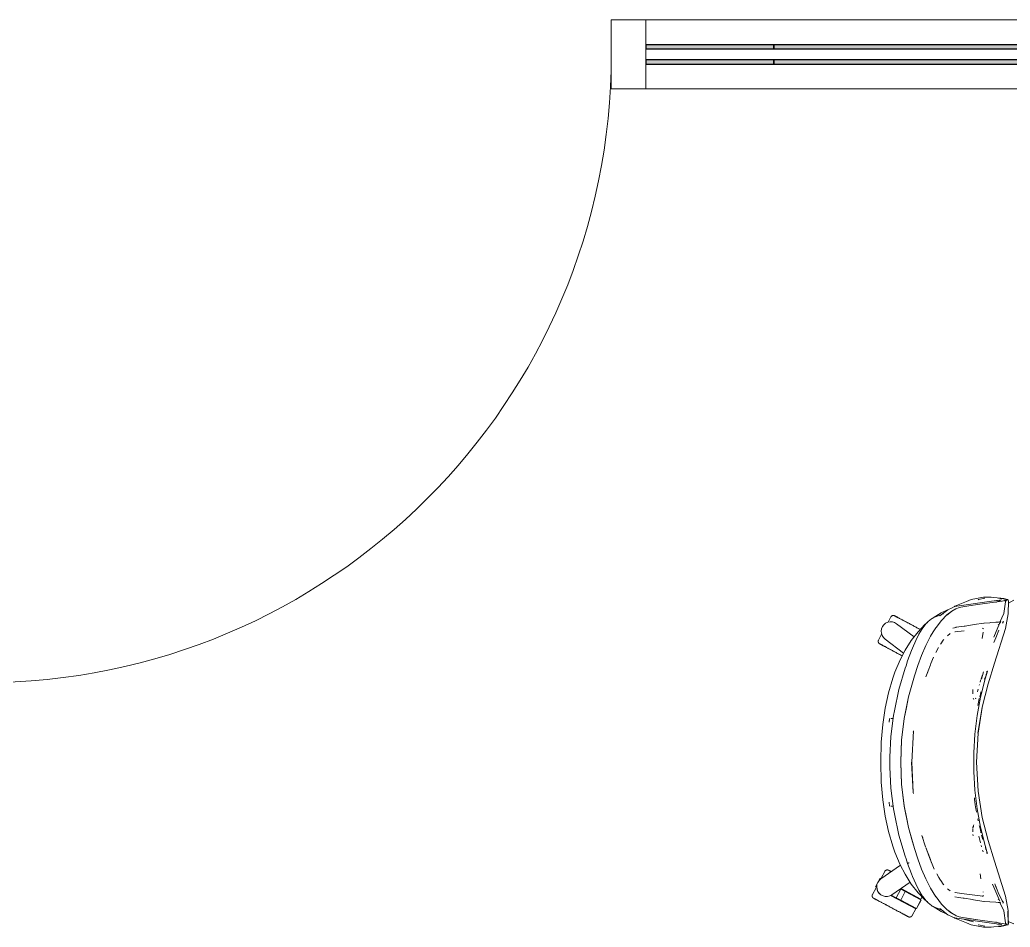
# Model space of a CAD drawing. Header units: millimetres. Extents: x 155927 to 326028, y -36033 to 97293.
# Drawn here: x 190159 to 191593, y 12293 to 13608 of the extents above; entities that cross this region are included whole.
import ezdxf

# ---------------------------------------------------------------- set-up
doc = ezdxf.new("R2010")
doc.units = ezdxf.units.MM
doc.header["$MEASUREMENT"] = 0
for name, color, linetype, lineweight in [('A-DOOR', 4, 'CONTINUOUS', 9), ('A-GLAZ-CURT', 7, 'CONTINUOUS', 9), ('A-GLAZ-CWMG', 7, 'CONTINUOUS', 9), ('G-IMPT', 8, 'CONTINUOUS', 9), ('I-FURN', 8, 'CONTINUOUS', 9)]:
    doc.layers.add(name, color=color, linetype=linetype, lineweight=lineweight)

msp = doc.modelspace()

# ---------------------------------------------------------------- hatches: boundary and pattern name
at = {"layer": 'A-GLAZ-CURT'}
h = msp.add_hatch(color=256, dxfattribs=at)
h.paths.add_polyline_path([(191250.8, 13543.6), (191250.8, 13549.6), (191065.5, 13549.6), (191065.5, 13543.6)], flags=0)
h.paths.add_polyline_path([(191250.8, 13565.6), (191250.8, 13571.6), (191065.5, 13571.6), (191065.5, 13565.6)], flags=0)
h = msp.add_hatch(color=256, dxfattribs=at)
h.paths.add_polyline_path([(192062.5, 13543.6), (192100.8, 13543.6), (192100.8, 13549.6), (191250.8, 13549.6), (191250.8, 13543.6), (191456, 13543.6)], flags=0)
h.paths.add_polyline_path([(191250.8, 13565.6), (192100.8, 13565.6), (192100.8, 13571.6), (191250.8, 13571.6)], flags=0)

# ---------------------------------------------------------------- linework, layer by layer
at = {"layer": 'A-DOOR'}
msp.add_arc((190105.5, 13557.6), 910, 270, 0, dxfattribs=at)
at = {"layer": 'A-GLAZ-CURT', "lineweight": 30}
for p, q in [((191250.8, 13571.6), (191065.5, 13571.6)), ((191065.5, 13571.6), (191065.5, 13565.6)), ((191250.8, 13565.6), (191250.8, 13571.6)), ((192100.8, 13571.6), (191250.8, 13571.6)), ((191250.8, 13571.6), (191250.8, 13565.6)), ((191065.5, 13565.6), (191250.8, 13565.6)), ((191250.8, 13565.6), (192100.8, 13565.6)), ((191250.8, 13549.6), (191065.5, 13549.6)), ((191065.5, 13549.6), (191065.5, 13543.6)), ((191065.5, 13543.6), (191250.8, 13543.6)), ((191250.8, 13543.6), (191250.8, 13549.6)), ((192100.8, 13549.6), (191250.8, 13549.6)), ((191250.8, 13549.6), (191250.8, 13543.6)), ((191250.8, 13543.6), (192100.8, 13543.6))]:
    msp.add_line(p, q, dxfattribs=at)
at = {"layer": 'A-GLAZ-CWMG', "lineweight": 20, "extrusion": (0, 0, -1)}
for p, q in [((191065.5, 13607.6), (191015.5, 13607.6)), ((191015.5, 13607.6), (191015.5, 13507.6)), ((191065.5, 13507.6), (191065.5, 13607.6)), ((191015.5, 13507.6), (191065.5, 13507.6))]:
    msp.add_line(p, q, dxfattribs=at)
at = {"layer": 'A-GLAZ-CWMG'}
for p, q in [((191065.5, 13607.6), (191250.8, 13607.6)), ((191250.8, 13607.6), (192100.8, 13607.6)), ((191065.5, 13507.6), (191250.8, 13507.6)), ((191250.8, 13507.6), (192100.8, 13507.6))]:
    msp.add_line(p, q, dxfattribs=at)
at = {"layer": 'G-IMPT'}
for p, q in [((191537, 12768), (191533.2, 12766.4)), ((191554.7, 12771.2), (191537, 12768)), ((191547.3, 12767.8), (191546.7, 12767.6)), ((191556.6, 12769.8), (191547.3, 12767.8)), ((191554.7, 12771.2), (191561.7, 12771.2)), ((191561.7, 12771.2), (191565.9, 12771.3)), ((191569.8, 12770.9), (191565.9, 12771.3)), ((191579.1, 12770.1), (191569.8, 12770.9)), ((191580.8, 12767.7), (191572.4, 12763.7)), ((191575, 12766.7), (191580, 12767.5)), ((191579, 12769.6), (191576.4, 12769.8)), ((191583.6, 12769.1), (191579, 12769.6)), ((191579.1, 12770.1), (191579.6, 12770.1)), ((191579.6, 12770.1), (191583.9, 12769.3)), ((191580.8, 12767.7), (191580, 12767.5)), ((191588.1, 12766.9), (191581.8, 12765.8)), ((191584.3, 12769), (191583.6, 12769.1)), ((191583.9, 12769.3), (191586.2, 12768.8)), ((191584.3, 12769), (191587.5, 12768.5)), ((191585.4, 12765.5), (191586.2, 12768.8)), ((191585.4, 12765.5), (191585.9, 12768.4)), ((191585.9, 12768.4), (191586.6, 12764.8)), ((191589.4, 12767.9), (191587.5, 12768.5)), ((191587.5, 12766.7), (191588.6, 12767.3)), ((191587.5, 12766.7), (191588.1, 12766.9)), ((191588.1, 12766.9), (191587.7, 12766.3)), ((191588.1, 12766.9), (191588.6, 12767.3)), ((191589.4, 12767.9), (191589.9, 12767.6)), ((191589.9, 12767.6), (191590.3, 12767.1)), ((191590.9, 12766.1), (191590.3, 12767.1)), ((191590.4, 12766.5), (191590.3, 12767.1)), ((191590.3, 12767.1), (191590.3, 12767)), ((191590.4, 12766.5), (191590.3, 12767)), ((191590.9, 12762.9), (191598.8, 12767)), ((191491.2, 12744.2), (191502.9, 12753.1)), ((191509.4, 12756.1), (191502.9, 12753.1)), ((191508.6, 12751.1), (191514.4, 12754.4)), ((191509.4, 12756.1), (191512.8, 12757.7)), ((191512.2, 12757.4), (191513.3, 12758.2)), ((191515.8, 12758.4), (191512.8, 12757.7)), ((191513.3, 12758.2), (191529.8, 12765)), ((191514.4, 12754.4), (191514.9, 12754.6)), ((191519.6, 12756.4), (191514.9, 12754.6)), ((191563, 12765), (191515.8, 12758.4)), ((191519.6, 12756.4), (191527.3, 12757.7)), ((191543.1, 12760.1), (191527.3, 12757.7)), ((191529.8, 12765), (191533.2, 12766.4)), ((191574, 12764.6), (191543.1, 12760.1)), ((191563, 12765), (191573.7, 12766.5)), ((191575, 12766.7), (191573.7, 12766.5)), ((191581.8, 12765.8), (191574, 12764.6)), ((191583.9, 12747.8), (191586.6, 12764.8)), ((191587.7, 12765.8), (191587.7, 12766.3)), ((191590.5, 12747.1), (191590.9, 12766.1)), ((191479.1, 12740), (191474.3, 12736.2)), ((191479.1, 12740), (191480.3, 12740.6)), ((191480.3, 12740.6), (191482.7, 12741.8)), ((191493.1, 12748.5), (191481.6, 12741.3)), ((191482.7, 12741.8), (191484.9, 12742.9)), ((191496.8, 12747.4), (191484.9, 12742.9)), ((191491.2, 12744.2), (191493.2, 12745.3)), ((191501.7, 12752.4), (191493.1, 12748.5)), ((191493.9, 12737.8), (191501.6, 12745.7)), ((191501.4, 12745.4), (191508.4, 12750.8)), ((191501.4, 12745.4), (191505, 12748.2)), ((191508.6, 12751.1), (191501.6, 12745.7)), ((191508.4, 12750.8), (191505, 12748.2)), ((191583.9, 12747.8), (191578.3, 12735.4)), ((191590.5, 12747.1), (191586.3, 12726.1)), ((191469.7, 12731.7), (191459.8, 12721.4)), ((191461.1, 12717.7), (191465.8, 12725.7)), ((191466.7, 12727), (191465.8, 12725.7)), ((191471.4, 12733.1), (191466.7, 12727)), ((191469.7, 12731.7), (191473.4, 12734.7)), ((191474.3, 12736.2), (191471.4, 12733.1)), ((191481.8, 12721), (191485.7, 12727.1)), ((191485.7, 12727.1), (191485.9, 12727.4)), ((191493.9, 12737.8), (191485.9, 12727.4)), ((191510.4, 12726.7), (191512.6, 12727.2)), ((191512.6, 12727.2), (191514.6, 12727.6)), ((191515.1, 12727.7), (191514.6, 12727.6)), ((191526.8, 12729.5), (191515.1, 12727.7)), ((191526.8, 12729.5), (191527.4, 12729.6)), ((191527.9, 12729.6), (191527.4, 12729.6)), ((191541.3, 12731.8), (191527.9, 12729.6)), ((191541.3, 12731.8), (191555.3, 12733.8)), ((191554.7, 12725.4), (191553, 12726.7)), ((191555.4, 12733.8), (191555.3, 12733.8)), ((191555.4, 12733.8), (191563.6, 12734.4)), ((191563.6, 12734.4), (191564.6, 12734.5)), ((191564.6, 12734.5), (191572.5, 12735)), ((191577.8, 12733.3), (191569.4, 12713.3)), ((191570.4, 12675.9), (191586.3, 12726.1)), ((191572.5, 12735), (191576.4, 12735.3)), ((191576.4, 12731.6), (191575.9, 12731.3)), ((191576.4, 12735.4), (191578.8, 12735.6)), ((191576.4, 12735.4), (191576.4, 12735.3)), ((191579.6, 12735.9), (191577.8, 12733.3)), ((191578.8, 12735.7), (191579.6, 12735.9)), ((191578.8, 12735.7), (191578.8, 12735.6)), ((191582.2, 12733.5), (191583.7, 12736)), ((191583.7, 12736), (191582.2, 12733.5)), ((191583.8, 12735.9), (191582.2, 12733.5)), ((191582.8, 12736.2), (191583.7, 12736)), ((191583.8, 12735.9), (191583.7, 12736)), ((191449.9, 12708.8), (191459.8, 12721.4)), ((191460.8, 12717.1), (191456.8, 12709.1)), ((191460.8, 12717.1), (191461.1, 12717.7)), ((191474.5, 12708), (191478.1, 12714.8)), ((191481.8, 12721), (191478.1, 12714.8)), ((191496.4, 12708.9), (191497.1, 12710)), ((191502.6, 12715.5), (191506.5, 12718.8)), ((191526.5, 12722.8), (191513.1, 12721)), ((191513.1, 12721), (191513.6, 12721.2)), ((191554.3, 12720.5), (191552.9, 12711.3)), ((191554.3, 12720.5), (191554.3, 12720.1)), ((191572.6, 12712.6), (191569.6, 12705.8)), ((191571.6, 12710), (191573.7, 12715.1)), ((191573.7, 12715.1), (191571.6, 12710)), ((191573.7, 12714.9), (191571.6, 12710)), ((191573.7, 12714.9), (191576.9, 12723.4)), ((191441, 12694.5), (191449.9, 12708.8)), ((191451.8, 12697.7), (191450.3, 12694)), ((191456.5, 12708.7), (191451.8, 12697.7)), ((191456.5, 12708.7), (191456.8, 12709.1)), ((191464.9, 12687.1), (191471.1, 12701.3)), ((191474.5, 12708), (191471.1, 12701.3)), ((191489.3, 12698.3), (191485.8, 12691.3)), ((191492.9, 12703.7), (191492.5, 12703.2)), ((191496.4, 12708.9), (191492.9, 12703.7)), ((191426.4, 12662.8), (191433.9, 12680.8)), ((191433.9, 12680.8), (191441, 12694.5)), ((191444.7, 12679), (191450.3, 12694)), ((191459.5, 12672.2), (191464.9, 12687.1)), ((191478.4, 12675.1), (191482.2, 12684.4)), ((191482.2, 12684.4), (191481.2, 12682.2)), ((191441.2, 12668.5), (191432.2, 12637.7)), ((191441.2, 12668.5), (191442.4, 12672.1)), ((191444.7, 12679), (191442.4, 12672.1)), ((191459.5, 12672.2), (191454.5, 12657.3)), ((191471.1, 12655.9), (191477.8, 12673.4)), ((191477.8, 12673.4), (191478.4, 12675.1)), ((191561.2, 12645.9), (191570.4, 12675.9)), ((191423.3, 12654), (191417.1, 12632.8)), ((191426.4, 12662.8), (191423.3, 12654)), ((191446.1, 12626.8), (191454.5, 12657.3)), ((191446.1, 12626.8), (191454.5, 12657.2)), ((191450.7, 12644), (191454.5, 12657.2)), ((191471.1, 12655.9), (191473.8, 12663.4)), ((191550.4, 12626.5), (191556.9, 12652.9)), ((191551.9, 12655.1), (191551.1, 12652.8)), ((191551.7, 12652.8), (191554.8, 12663.3)), ((191551.9, 12655.1), (191552.1, 12655.9)), ((191552.9, 12658), (191552.1, 12655.9)), ((191556.3, 12652.8), (191556.2, 12652.4)), ((191556.3, 12652.8), (191557, 12655.1)), ((191556.9, 12652.9), (191560.2, 12664.1)), ((191556.9, 12652.9), (191560.1, 12663.7)), ((191556.9, 12652.9), (191560, 12663.4)), ((191557.3, 12655.9), (191557, 12655.1)), ((191558.3, 12658.6), (191558.7, 12659.6)), ((191558.7, 12659.6), (191559.1, 12660.7)), ((191559.1, 12663.5), (191559.7, 12663.9)), ((191559.1, 12663.5), (191559.3, 12663.7)), ((191560, 12663.4), (191560.1, 12663.7)), ((191560.2, 12664.1), (191560.1, 12664.3)), ((191425.5, 12606.9), (191432.2, 12637.7)), ((191450.7, 12644), (191446.1, 12626.8)), ((191546.8, 12638.3), (191545.8, 12634.5)), ((191546.8, 12638.3), (191546.4, 12636.8)), ((191548.7, 12645.1), (191548.4, 12644)), ((191550.5, 12650.9), (191549.7, 12648.4)), ((191550.7, 12651.7), (191550.5, 12650.9)), ((191561.2, 12645.9), (191552.9, 12612.2)), ((191417.1, 12632.8), (191412.3, 12610.4)), ((191439.9, 12595.6), (191446.1, 12626.9)), ((191446.1, 12626.9), (191439.9, 12595.7)), ((191446.1, 12626.8), (191443, 12611.7)), ((191539.1, 12633.3), (191539, 12631.9)), ((191539, 12631.2), (191539, 12631.9)), ((191539.1, 12633.3), (191539.4, 12637)), ((191539.4, 12637), (191539.4, 12637.5)), ((191540.5, 12623.1), (191539.8, 12625.1)), ((191540.5, 12623.1), (191540.3, 12624.2)), ((191542.9, 12624.2), (191543.3, 12625.1)), ((191543.2, 12624.7), (191543.3, 12625.1)), ((191550.4, 12626.5), (191545.5, 12599.9)), ((191546.9, 12617.1), (191548.6, 12624.5)), ((191549.1, 12626.5), (191550.6, 12633.3)), ((191550.6, 12633.3), (191551, 12634.5)), ((191408.8, 12587), (191412.3, 12610.4)), ((191439.9, 12595.6), (191443, 12611.7)), ((191546.4, 12614.5), (191546.9, 12617.1)), ((191552.9, 12612.2), (191546.6, 12574.5)), ((191546.6, 12574.5), (191552.6, 12611.8)), ((191546.9, 12574.3), (191552.6, 12611.8)), ((191418.7, 12595.7), (191418.1, 12590.3)), ((191420.5, 12569.8), (191424.4, 12600)), ((191420.5, 12595.8), (191422.6, 12595.7)), ((191420.5, 12595.8), (191420.6, 12595.8)), ((191423.8, 12595.6), (191422.6, 12595.7)), ((191424.4, 12600), (191425.5, 12606.9)), ((191436.1, 12564.1), (191439.9, 12595.7)), ((191436.1, 12564.1), (191439.9, 12595.6)), ((191438, 12580.2), (191439.9, 12595.6)), ((191545.5, 12599.9), (191542.2, 12572.9)), ((191406.6, 12561.5), (191408.8, 12587)), ((191418.6, 12594.1), (191418.1, 12590.3)), ((191418.9, 12539.6), (191420.5, 12569.8)), ((191438, 12580.2), (191436.1, 12564.1)), ((191450.6, 12532.3), (191453.1, 12577.7)), ((191453.1, 12577.7), (191452.8, 12576)), ((191452.8, 12576), (191453.1, 12577.3)), ((191453.1, 12577.6), (191453.1, 12577.3)), ((191540.5, 12545.9), (191542.2, 12572.9)), ((191546.9, 12574.3), (191544.5, 12532.3)), ((191405.7, 12532.3), (191406.6, 12561.5)), ((191434.7, 12532.3), (191436.1, 12564.1)), ((191436.1, 12564.1), (191435, 12532.3)), ((191436.1, 12564.1), (191435.4, 12549.2)), ((191418.9, 12539.6), (191418.8, 12532.3)), ((191435.4, 12549.2), (191435, 12532.3)), ((191540.5, 12518.8), (191540.5, 12545.9)), ((191406.6, 12503.2), (191405.7, 12532.3)), ((191418.9, 12525), (191418.8, 12532.3)), ((191418.9, 12525), (191420.5, 12494.8)), ((191436.1, 12500.5), (191434.7, 12532.3)), ((191435.4, 12515.4), (191435, 12532.3)), ((191436.1, 12500.5), (191435, 12532.3)), ((191450.5, 12532.3), (191452.8, 12488.6)), ((191450.6, 12532.3), (191452.8, 12488.6)), ((191546.9, 12490.3), (191544.5, 12532.3)), ((191435.4, 12515.4), (191436.1, 12500.5)), ((191540.5, 12518.8), (191542.2, 12491.7)), ((191408.8, 12477.6), (191406.6, 12503.2)), ((191420.5, 12494.8), (191424.4, 12464.6)), ((191436.1, 12500.5), (191439.9, 12468.9)), ((191436.1, 12500.5), (191439.9, 12469)), ((191436.1, 12500.5), (191438, 12484.5)), ((191439.9, 12469), (191438, 12484.5)), ((191452.8, 12488.6), (191453.1, 12486.8)), ((191452.8, 12488.6), (191453.1, 12487.3)), ((191453.1, 12487), (191453.1, 12487.3)), ((191541.5, 12478.9), (191541.4, 12480.6)), ((191545.5, 12464.8), (191542.2, 12491.7)), ((191552.9, 12452.4), (191546.9, 12490.3)), ((191412.3, 12454.2), (191408.8, 12477.6)), ((191418.7, 12468.9), (191418.1, 12474.3)), ((191422.6, 12468.9), (191420.5, 12468.9)), ((191420.5, 12468.9), (191420.6, 12468.9)), ((191446.1, 12437.9), (191439.9, 12469)), ((191439.9, 12469), (191443, 12452.9)), ((191446.1, 12437.9), (191439.9, 12468.9)), ((191542.8, 12470.4), (191541.5, 12478.9)), ((191542.8, 12470.4), (191543.7, 12464.8)), ((191417.1, 12431.8), (191412.3, 12454.2)), ((191424.4, 12464.6), (191425.5, 12457.7)), ((191432.2, 12426.9), (191425.5, 12457.7)), ((191446.1, 12437.9), (191443, 12452.9)), ((191543.7, 12464.8), (191543.9, 12463.1)), ((191544.5, 12460.2), (191543.9, 12463.1)), ((191550.4, 12438.1), (191545.5, 12464.8)), ((191552.9, 12452.4), (191561.2, 12418.7)), ((191450.7, 12420.6), (191446.1, 12437.9)), ((191446.1, 12437.9), (191454.5, 12407.4)), ((191446.1, 12437.9), (191454.5, 12407.4)), ((191539.8, 12439.6), (191539.2, 12437.4)), ((191540.5, 12441.5), (191539.8, 12439.6)), ((191540.2, 12438.3), (191540.3, 12438.1)), ((191540.3, 12440.5), (191540.5, 12441.5)), ((191540.3, 12440.5), (191540.3, 12438.1)), ((191546.4, 12450.1), (191547, 12447.3)), ((191548.6, 12440.1), (191549.1, 12438.1)), ((191550.6, 12431.4), (191549.1, 12438.1)), ((191550.4, 12438.1), (191556.9, 12411.8)), ((191423.3, 12410.6), (191417.1, 12431.8)), ((191432.2, 12426.9), (191441.2, 12396.1)), ((191465.5, 12426.2), (191466.6, 12422.7)), ((191465.5, 12426.2), (191470.8, 12409.7)), ((191539, 12436.4), (191539.1, 12431.4)), ((191539, 12436.4), (191539, 12433.7)), ((191539.1, 12431.4), (191539, 12433.7)), ((191539.4, 12427.6), (191539.6, 12425.5)), ((191550.4, 12415.6), (191547.7, 12425.3)), ((191550.6, 12431.4), (191551, 12430.1)), ((191551.9, 12426.3), (191551.9, 12426.5)), ((191552.2, 12425.2), (191551.9, 12426.3)), ((191552.2, 12425.2), (191553.4, 12421.2)), ((191423.3, 12410.6), (191426.4, 12401.8)), ((191450.7, 12420.6), (191454.5, 12407.4)), ((191471.1, 12408.7), (191477.9, 12390.3)), ((191471.1, 12408.7), (191477.8, 12391.2)), ((191551.1, 12411.8), (191551.8, 12409.6)), ((191553.4, 12421.2), (191553.6, 12420.5)), ((191556.9, 12411.8), (191560, 12401.3)), ((191558.1, 12406.6), (191557.4, 12408.7)), ((191570.4, 12388.8), (191561.2, 12418.7)), ((191426.4, 12401.8), (191433.9, 12383.9)), ((191441.2, 12396.1), (191442.4, 12392.5)), ((191454.5, 12407.4), (191459.5, 12392.4)), ((191553.8, 12404), (191553.4, 12405)), ((191553.8, 12404), (191554.4, 12402.4)), ((191558.1, 12406.6), (191558.3, 12405.9)), ((191559.1, 12401.1), (191559.3, 12400.9)), ((191559.1, 12401.1), (191559.7, 12400.7)), ((191560.1, 12401.1), (191560, 12401.3)), ((191560.2, 12400.8), (191560.1, 12401.1)), ((191560.1, 12400.3), (191560.2, 12400.6)), ((191560.2, 12400.6), (191560.2, 12400.8)), ((191441, 12370.1), (191433.9, 12383.9)), ((191444.8, 12385.6), (191442.4, 12392.5)), ((191444.7, 12385.6), (191444.8, 12385.7)), ((191450.3, 12370.6), (191444.7, 12385.6)), ((191444.8, 12385.7), (191445.2, 12386)), ((191445.2, 12386), (191444.8, 12385.7)), ((191444.8, 12385.7), (191444.8, 12385.7)), ((191444.8, 12385.7), (191444.8, 12385.6)), ((191446, 12386.3), (191445.2, 12386)), ((191445.3, 12386.1), (191445.2, 12386)), ((191446, 12386.3), (191445.3, 12386.1)), ((191446, 12386.3), (191447, 12386.8)), ((191446, 12386.3), (191446.5, 12386.5)), ((191447, 12386.8), (191446.5, 12386.5)), ((191464.9, 12377.6), (191459.5, 12392.4)), ((191477.8, 12391.2), (191478.4, 12389.5)), ((191481.2, 12382.4), (191478.4, 12389.5)), ((191481.2, 12382.4), (191478.8, 12387.9)), ((191483.3, 12377.6), (191481.2, 12382.4)), ((191570.4, 12388.8), (191586.3, 12338.5)), ((191449.9, 12355.8), (191441, 12370.1)), ((191451.8, 12366.9), (191450.3, 12370.6)), ((191456.5, 12356), (191451.8, 12366.9)), ((191464.9, 12377.6), (191471.1, 12363.3)), ((191487.2, 12370.5), (191491.4, 12362.4)), ((191489.9, 12365.2), (191492.5, 12361.5)), ((191489.9, 12365.2), (191491.4, 12362.4)), ((191549.6, 12370.6), (191551, 12363.4)), ((191449.9, 12355.8), (191459.8, 12343.2)), ((191456.8, 12355.5), (191456.5, 12356)), ((191456.5, 12356), (191461.1, 12346.9)), ((191456.5, 12356), (191460.8, 12347.5)), ((191456.8, 12355.5), (191461.1, 12346.9)), ((191474.5, 12356.6), (191471.1, 12363.3)), ((191474.5, 12356.6), (191478.1, 12349.8)), ((191492.5, 12361.5), (191492.9, 12360.9)), ((191492.9, 12360.9), (191496.4, 12355.8)), ((191496.4, 12355.8), (191497.1, 12354.6)), ((191567.6, 12355.9), (191569.4, 12351.3)), ((191569.4, 12351.3), (191578.3, 12331.2)), ((191571.6, 12354.6), (191571.1, 12356)), ((191573.7, 12349.7), (191571.6, 12354.6)), ((191571.6, 12354.6), (191573.7, 12349.5)), ((191573.7, 12349.5), (191572.3, 12352.9)), ((191469.7, 12332.9), (191459.8, 12343.2)), ((191461.1, 12346.9), (191460.8, 12347.5)), ((191461.1, 12346.9), (191465.8, 12338.9)), ((191466.7, 12337.6), (191465.8, 12338.9)), ((191471.4, 12331.5), (191466.7, 12337.6)), ((191481.8, 12343.6), (191478.1, 12349.8)), ((191481.8, 12343.6), (191485.7, 12337.5)), ((191485.9, 12337.2), (191485.7, 12337.5)), ((191493.9, 12326.8), (191485.9, 12337.2)), ((191502.6, 12349.1), (191506.5, 12345.8)), ((191526.5, 12341.8), (191513.1, 12343.6)), ((191513.1, 12343.6), (191513.6, 12343.5)), ((191518.3, 12336.5), (191513.2, 12337.2)), ((191518.3, 12336.5), (191525.1, 12335.4)), ((191526.5, 12341.8), (191553.8, 12338.1)), ((191554.7, 12339.2), (191553.1, 12338)), ((191553.3, 12338), (191553.5, 12338.1)), ((191553.8, 12338.1), (191553.5, 12338.1)), ((191554.3, 12344.2), (191554.3, 12344.5)), ((191576.9, 12341.2), (191573.7, 12349.7)), ((191576.9, 12341.2), (191582.2, 12331.1)), ((191586.3, 12338.5), (191590.5, 12317.6)), ((191473.4, 12329.9), (191469.7, 12332.9)), ((191471.4, 12331.5), (191474.3, 12328.5)), ((191479.1, 12324.6), (191474.3, 12328.5)), ((191480.3, 12324), (191479.1, 12324.6)), ((191480.3, 12324), (191482.7, 12322.8)), ((191481.6, 12323.3), (191480.9, 12323.8)), ((191481.6, 12323.3), (191493.1, 12316.2)), ((191482.7, 12322.8), (191484.9, 12321.7)), ((191501.6, 12318.9), (191493.9, 12326.8)), ((191525.1, 12335.4), (191526.8, 12335.2)), ((191538.6, 12333.3), (191526.8, 12335.2)), ((191540.1, 12333), (191538.6, 12333.3)), ((191555.3, 12330.8), (191540.1, 12333)), ((191555.3, 12330.8), (191555.4, 12330.8)), ((191555.4, 12330.8), (191563.6, 12330.2)), ((191572.5, 12329.6), (191563.6, 12330.2)), ((191572.5, 12329.6), (191575.9, 12329.3)), ((191575.9, 12333.3), (191576.4, 12333.1)), ((191576.3, 12329.3), (191575.9, 12329.3)), ((191576.3, 12329.3), (191578.7, 12329)), ((191583.9, 12316.9), (191578.3, 12329.1)), ((191578.7, 12329), (191578.8, 12329)), ((191579.6, 12328.7), (191578.8, 12329)), ((191583.5, 12328.7), (191581.7, 12331.4)), ((191583.5, 12328.7), (191582.2, 12331.1)), ((191582.8, 12328.4), (191583.5, 12328.5)), ((191583.5, 12328.7), (191583.6, 12328.8)), ((191583.5, 12328.5), (191583.5, 12328.7)), ((191496.8, 12317.2), (191484.9, 12321.7)), ((191491.2, 12320.5), (191502.8, 12311.5)), ((191491.2, 12320.5), (191493.1, 12319.3)), ((191493.1, 12316.2), (191501.7, 12312.2)), ((191508.4, 12313.8), (191501.4, 12319.2)), ((191501.4, 12319.2), (191505, 12316.4)), ((191501.6, 12318.9), (191508.6, 12313.5)), ((191502.8, 12311.5), (191509.4, 12308.5)), ((191508.4, 12313.8), (191505, 12316.4)), ((191508.6, 12313.5), (191514.4, 12310.2)), ((191509.4, 12308.5), (191512.8, 12306.9)), ((191514.9, 12310), (191514.4, 12310.2)), ((191514.9, 12310), (191519.6, 12308.2)), ((191519.6, 12308.2), (191527.3, 12306.9)), ((191583.9, 12316.9), (191586.6, 12299.8)), ((191590.1, 12316.7), (191590.7, 12298.2)), ((191590.1, 12316.7), (191590.6, 12298.7)), ((191590.5, 12317.6), (191590.6, 12298.7)), ((191512.2, 12307.2), (191513.3, 12306.4)), ((191515.8, 12306.3), (191512.8, 12306.9)), ((191513.3, 12306.4), (191529.8, 12299.6)), ((191563, 12299.6), (191515.8, 12306.3)), ((191540.2, 12301.1), (191527.2, 12304.6)), ((191542.5, 12304.6), (191527.3, 12306.9)), ((191542.5, 12304.6), (191527.9, 12306.9)), ((191543.1, 12304.5), (191527.9, 12306.9)), ((191540.2, 12301.1), (191528.3, 12304.5)), ((191529.8, 12299.6), (191533.2, 12298.2)), ((191537, 12296.6), (191533.2, 12298.2)), ((191554.7, 12293.4), (191537, 12296.6)), ((191543.1, 12304.5), (191574, 12300)), ((191547.3, 12296.9), (191546.7, 12297)), ((191556.6, 12294.8), (191547.3, 12296.9)), ((191563, 12299.6), (191573.7, 12298.1)), ((191569.8, 12293.7), (191565.9, 12293.4)), ((191569.8, 12293.7), (191579.1, 12294.5)), ((191572.4, 12301), (191580.8, 12297)), ((191575, 12297.9), (191573.7, 12298.1)), ((191574, 12300), (191581.8, 12298.9)), ((191580, 12297.1), (191575, 12297.9)), ((191579, 12295), (191576.4, 12294.8)), ((191579, 12295), (191583.6, 12295.6)), ((191579.1, 12294.5), (191579.6, 12294.6)), ((191583.9, 12295.4), (191579.6, 12294.6)), ((191580.8, 12297), (191580, 12297.1)), ((191588.1, 12297.8), (191581.8, 12298.9)), ((191584.3, 12295.6), (191583.6, 12295.6)), ((191583.9, 12295.4), (191586.2, 12295.8)), ((191584.3, 12295.6), (191587.5, 12296.2)), ((191585.9, 12296.2), (191586.6, 12299.8)), ((191585.9, 12296.2), (191586.6, 12299.8)), ((191586.6, 12299.8), (191586.2, 12295.8)), ((191587.5, 12297.9), (191588.6, 12297.4)), ((191587.5, 12297.9), (191588.1, 12297.8)), ((191587.5, 12296.2), (191589.4, 12296.7)), ((191587.7, 12298.3), (191587.7, 12298.8)), ((191587.7, 12298.3), (191588.1, 12297.8)), ((191588.1, 12297.8), (191588.6, 12297.4)), ((191589.9, 12297), (191589.4, 12296.7)), ((191589.9, 12297), (191590.3, 12297.5)), ((191590.7, 12298.1), (191590.3, 12297.5)), ((191590.7, 12298.1), (191590.5, 12299)), ((191590.5, 12299), (191590.5, 12298.9)), ((191590.6, 12298.7), (191590.5, 12298.9)), ((191598.7, 12298.1), (191590.6, 12301.7)), ((191590.7, 12298.2), (191590.6, 12298.7)), ((191554.7, 12293.4), (191561.7, 12293.4)), ((191565.9, 12293.4), (191561.7, 12293.4))]:
    msp.add_line(p, q, dxfattribs=at)
at = {"layer": 'I-FURN'}
for p, q in [((191420.5, 12742.7), (191416.4, 12735.1)), ((191420.5, 12742.7), (191420.6, 12742.8)), ((191420.6, 12743), (191420.7, 12743.1)), ((191420.6, 12742.8), (191420.6, 12743)), ((191420.7, 12743.1), (191420.8, 12743.2)), ((191420.8, 12743.2), (191420.9, 12743.4)), ((191420.9, 12743.4), (191421, 12743.5)), ((191421, 12743.5), (191421.1, 12743.6)), ((191421.1, 12743.6), (191421.3, 12743.7)), ((191421.3, 12743.7), (191421.4, 12743.8)), ((191421.4, 12743.8), (191421.5, 12743.9)), ((191421.5, 12743.9), (191421.6, 12744)), ((191421.6, 12744), (191421.8, 12744.1)), ((191421.8, 12744.1), (191421.9, 12744.2)), ((191421.9, 12744.2), (191422, 12744.3)), ((191422, 12744.3), (191422.2, 12744.4)), ((191422.2, 12744.4), (191422.3, 12744.4)), ((191422.3, 12744.4), (191422.5, 12744.5)), ((191422.5, 12744.5), (191422.6, 12744.6)), ((191422.6, 12744.6), (191422.8, 12744.6)), ((191422.8, 12744.6), (191422.9, 12744.7)), ((191422.9, 12744.7), (191423.1, 12744.7)), ((191423.1, 12744.7), (191423.2, 12744.7)), ((191423.2, 12744.7), (191423.4, 12744.8)), ((191423.4, 12744.8), (191423.5, 12744.8)), ((191423.5, 12744.8), (191423.7, 12744.8)), ((191423.7, 12744.8), (191423.9, 12744.8)), ((191423.9, 12744.8), (191424, 12744.8)), ((191424, 12744.8), (191424.2, 12744.8)), ((191424.2, 12744.8), (191424.4, 12744.8)), ((191424.4, 12744.8), (191424.5, 12744.8)), ((191424.5, 12744.8), (191424.7, 12744.8)), ((191424.7, 12744.8), (191424.8, 12744.8)), ((191424.8, 12744.8), (191425, 12744.7)), ((191425, 12744.7), (191425.1, 12744.7)), ((191425.1, 12744.7), (191425.3, 12744.6)), ((191425.3, 12744.6), (191425.4, 12744.6)), ((191425.4, 12744.6), (191425.6, 12744.5)), ((191425.6, 12744.5), (191425.7, 12744.5)), ((191425.7, 12744.5), (191425.9, 12744.4)), ((191425.9, 12744.4), (191425.9, 12744.4)), ((191425.9, 12744.4), (191425.9, 12744.3)), ((191426, 12744.3), (191425.9, 12744.4)), ((191425.9, 12744.4), (191425.9, 12744.4)), ((191425.9, 12744.3), (191426, 12744.3)), ((191426, 12744.3), (191426.1, 12744.3)), ((191426.1, 12744.3), (191426, 12744.3)), ((191426.1, 12744.3), (191426.2, 12744.2)), ((191426.2, 12744.2), (191426.1, 12744.3)), ((191426.2, 12744.2), (191426.4, 12744.1)), ((191426.3, 12744.1), (191426.2, 12744.2)), ((191426.5, 12744), (191426.3, 12744.1)), ((191426.4, 12744.1), (191426.6, 12744)), ((191426.8, 12743.9), (191426.5, 12744)), ((191426.6, 12744), (191426.9, 12743.8)), ((191427.1, 12743.8), (191426.8, 12743.9)), ((191426.9, 12743.8), (191427.2, 12743.7)), ((191427.4, 12743.6), (191427.1, 12743.8)), ((191427.2, 12743.7), (191427.5, 12743.5)), ((191427.7, 12743.4), (191427.4, 12743.6)), ((191427.5, 12743.5), (191427.9, 12743.3)), ((191428.1, 12743.2), (191427.7, 12743.4)), ((191427.9, 12743.3), (191428.3, 12743.1)), ((191428.6, 12743), (191428.1, 12743.2)), ((191428.3, 12743.1), (191428.8, 12742.8)), ((191429, 12742.7), (191428.6, 12743)), ((191428.8, 12742.8), (191429.3, 12742.6)), ((191429.5, 12742.4), (191429, 12742.7)), ((191429.3, 12742.6), (191429.8, 12742.3)), ((191430.1, 12742.2), (191429.5, 12742.4)), ((191429.8, 12742.3), (191430.3, 12742)), ((191430.6, 12741.9), (191430.1, 12742.2)), ((191430.3, 12742), (191430.9, 12741.7)), ((191431.2, 12741.5), (191430.6, 12741.9)), ((191431.9, 12741.2), (191431.2, 12741.5)), ((191432.5, 12740.8), (191431.9, 12741.2)), ((191433.2, 12740.5), (191432.5, 12740.8)), ((191433.9, 12740.1), (191433.2, 12740.5)), ((191434.7, 12739.7), (191433.9, 12740.1)), ((191435.5, 12739.3), (191434.7, 12739.7)), ((191436.3, 12738.9), (191435.5, 12739.3)), ((191437.1, 12738.4), (191436.3, 12738.9)), ((191436.6, 12738.7), (191437.5, 12738.2)), ((191437.9, 12738), (191437.1, 12738.4)), ((191437.5, 12738.2), (191438.3, 12737.8)), ((191406.4, 12722.3), (191407, 12725.6)), ((191407, 12725.6), (191408.3, 12728.8)), ((191408.3, 12728.8), (191410.3, 12731.4)), ((191410.3, 12731.4), (191412.9, 12733.6)), ((191412.9, 12733.6), (191416, 12735)), ((191416, 12735), (191419.3, 12735.7)), ((191419.3, 12735.7), (191422.7, 12735.5)), ((191422.7, 12735.5), (191425.9, 12734.6)), ((191425.9, 12734.6), (191428.8, 12732.9)), ((191428.8, 12732.9), (191454.1, 12713.8)), ((191438.8, 12737.5), (191437.9, 12738)), ((191438.3, 12737.8), (191439.2, 12737.3)), ((191439.7, 12737), (191438.8, 12737.5)), ((191439.2, 12737.3), (191440.1, 12736.8)), ((191440.6, 12736.6), (191439.7, 12737)), ((191440.1, 12736.8), (191441, 12736.3)), ((191441.5, 12736.1), (191440.6, 12736.6)), ((191441, 12736.3), (191442, 12735.8)), ((191442.5, 12735.6), (191441.5, 12736.1)), ((191442, 12735.8), (191442.9, 12735.3)), ((191443.4, 12735.1), (191442.5, 12735.6)), ((191442.9, 12735.3), (191443.9, 12734.8)), ((191444.4, 12734.5), (191443.4, 12735.1)), ((191443.9, 12734.8), (191444.8, 12734.3)), ((191445.4, 12734), (191444.4, 12734.5)), ((191444.8, 12734.3), (191445.8, 12733.8)), ((191446.3, 12733.5), (191445.4, 12734)), ((191445.8, 12733.8), (191446.8, 12733.3)), ((191447.3, 12733), (191446.3, 12733.5)), ((191446.8, 12733.3), (191447.8, 12732.7)), ((191448.3, 12732.4), (191447.3, 12733)), ((191447.8, 12732.7), (191448.8, 12732.2)), ((191449.3, 12731.9), (191448.3, 12732.4)), ((191448.8, 12732.2), (191449.8, 12731.7)), ((191450.3, 12731.4), (191449.3, 12731.9)), ((191449.8, 12731.7), (191450.8, 12731.1)), ((191451.3, 12730.8), (191450.3, 12731.4)), ((191450.8, 12731.1), (191451.8, 12730.6)), ((191452.3, 12730.3), (191451.3, 12730.8)), ((191451.8, 12730.6), (191452.8, 12730.1)), ((191453.3, 12729.8), (191452.3, 12730.3)), ((191452.8, 12730.1), (191453.8, 12729.5)), ((191454.3, 12729.2), (191453.3, 12729.8)), ((191453.8, 12729.5), (191454.8, 12729)), ((191455.3, 12728.7), (191454.3, 12729.2)), ((191454.8, 12729), (191455.8, 12728.5)), ((191456.3, 12728.2), (191455.3, 12728.7)), ((191455.8, 12728.5), (191456.8, 12728)), ((191457.3, 12727.7), (191456.3, 12728.2)), ((191456.8, 12728), (191457.8, 12727.4)), ((191458.3, 12727.2), (191457.3, 12727.7)), ((191457.8, 12727.4), (191458.7, 12726.9)), ((191459.2, 12726.7), (191458.3, 12727.2)), ((191458.7, 12726.9), (191459.7, 12726.4)), ((191460.2, 12726.1), (191459.2, 12726.7)), ((191459.7, 12726.4), (191460.6, 12725.9)), ((191461.1, 12725.7), (191460.2, 12726.1)), ((191460.6, 12725.9), (191461.5, 12725.4)), ((191462, 12725.2), (191461.1, 12725.7)), ((191461.5, 12725.4), (191462.4, 12724.9)), ((191462.9, 12724.7), (191462, 12725.2)), ((191407.1, 12717.6), (191402.7, 12709.2)), ((191406.7, 12719), (191406.4, 12722.3)), ((191407.8, 12715.8), (191406.7, 12719)), ((191409.6, 12712.9), (191407.8, 12715.8)), ((191412, 12710.6), (191409.6, 12712.9)), ((191439, 12690.2), (191412, 12710.6)), ((191402.2, 12707.9), (191402.3, 12708.1)), ((191402.2, 12707.8), (191402.2, 12707.9)), ((191402.2, 12707.6), (191402.2, 12707.8)), ((191402.2, 12707.5), (191402.2, 12707.6)), ((191402.2, 12707.3), (191402.2, 12707.5)), ((191402.2, 12707.1), (191402.2, 12707.3)), ((191402.2, 12707), (191402.2, 12707.1)), ((191402.2, 12706.8), (191402.2, 12707)), ((191402.2, 12706.7), (191402.2, 12706.8)), ((191402.3, 12706.5), (191402.2, 12706.7)), ((191402.3, 12708.4), (191402.4, 12708.6)), ((191402.3, 12708.3), (191402.3, 12708.4)), ((191402.3, 12708.1), (191402.3, 12708.3)), ((191402.3, 12706.3), (191402.3, 12706.5)), ((191402.4, 12706.2), (191402.3, 12706.3)), ((191402.4, 12708.6), (191402.5, 12708.7)), ((191402.4, 12706), (191402.4, 12706.2)), ((191402.5, 12705.9), (191402.4, 12706)), ((191402.5, 12708.9), (191402.6, 12709)), ((191402.5, 12708.7), (191402.5, 12708.9)), ((191402.5, 12705.7), (191402.5, 12705.9)), ((191402.6, 12705.6), (191402.5, 12705.7)), ((191402.6, 12709), (191402.6, 12709.2)), ((191402.6, 12709.2), (191402.7, 12709.2)), ((191402.7, 12705.4), (191402.6, 12705.6)), ((191402.7, 12705.3), (191402.7, 12705.4)), ((191402.8, 12705.2), (191402.7, 12705.3)), ((191402.9, 12705), (191402.8, 12705.2)), ((191403, 12704.9), (191402.9, 12705)), ((191403.1, 12704.8), (191403, 12704.9)), ((191403.2, 12704.6), (191403.1, 12704.8)), ((191403.3, 12704.5), (191403.2, 12704.6)), ((191403.4, 12704.4), (191403.3, 12704.5)), ((191403.5, 12704.3), (191403.4, 12704.4)), ((191403.7, 12704.2), (191403.5, 12704.3)), ((191403.8, 12704.1), (191403.7, 12704.2)), ((191403.9, 12704), (191403.8, 12704.1)), ((191404.1, 12703.9), (191403.9, 12704)), ((191404.2, 12703.8), (191404.1, 12703.9)), ((191404.3, 12703.7), (191404.2, 12703.8)), ((191404.4, 12703.7), (191404.3, 12703.7)), ((191404.3, 12703.7), (191404.3, 12703.7)), ((191404.3, 12703.7), (191404.4, 12703.7)), ((191404.5, 12703.7), (191404.4, 12703.7)), ((191404.4, 12703.7), (191404.4, 12703.7)), ((191404.4, 12703.7), (191404.5, 12703.6)), ((191404.6, 12703.6), (191404.5, 12703.7)), ((191404.5, 12703.6), (191404.7, 12703.6)), ((191404.7, 12703.5), (191404.6, 12703.6)), ((191404.7, 12703.6), (191404.8, 12703.5)), ((191404.9, 12703.4), (191404.7, 12703.5)), ((191404.8, 12703.5), (191405.1, 12703.4)), ((191405.2, 12703.3), (191404.9, 12703.4)), ((191405.1, 12703.4), (191405.3, 12703.2)), ((191405.5, 12703.1), (191405.2, 12703.3)), ((191405.3, 12703.2), (191405.6, 12703.1)), ((191405.8, 12703), (191405.5, 12703.1)), ((191405.6, 12703.1), (191405.9, 12702.9)), ((191406.1, 12702.8), (191405.8, 12703)), ((191405.9, 12702.9), (191406.3, 12702.7)), ((191406.5, 12702.6), (191406.1, 12702.8)), ((191406.3, 12702.7), (191406.7, 12702.5)), ((191407, 12702.3), (191406.5, 12702.6)), ((191406.7, 12702.5), (191407.2, 12702.2)), ((191407.4, 12702.1), (191407, 12702.3)), ((191407.2, 12702.2), (191407.7, 12702)), ((191407.9, 12701.8), (191407.4, 12702.1)), ((191407.7, 12702), (191408.2, 12701.7)), ((191408.5, 12701.5), (191407.9, 12701.8)), ((191408.2, 12701.7), (191408.7, 12701.4)), ((191409, 12701.2), (191408.5, 12701.5)), ((191408.7, 12701.4), (191409.3, 12701.1)), ((191409.3, 12701.1), (191409.9, 12700.8)), ((191409.9, 12700.8), (191410.6, 12700.4)), ((191410.6, 12700.4), (191411.2, 12700.1)), ((191411.2, 12700.1), (191412, 12699.7)), ((191412, 12699.7), (191412.7, 12699.3)), ((191412.7, 12699.3), (191413.5, 12698.9)), ((191413.5, 12698.9), (191414.2, 12698.5)), ((191414.2, 12698.5), (191415.1, 12698)), ((191415.1, 12698), (191415.9, 12697.6)), ((191415.9, 12697.6), (191416.7, 12697.1)), ((191416.7, 12697.1), (191417.6, 12696.7)), ((191417.6, 12696.7), (191418.5, 12696.2)), ((191419, 12695.9), (191418.1, 12696.4)), ((191418.5, 12696.2), (191419.4, 12695.7)), ((191419.9, 12695.4), (191419, 12695.9)), ((191419.4, 12695.7), (191420.4, 12695.2)), ((191420.9, 12695), (191419.9, 12695.4)), ((191420.4, 12695.2), (191421.3, 12694.7)), ((191421.8, 12694.4), (191420.9, 12695)), ((191421.3, 12694.7), (191422.3, 12694.2)), ((191422.8, 12693.9), (191421.8, 12694.4)), ((191422.3, 12694.2), (191423.2, 12693.7)), ((191423.8, 12693.4), (191422.8, 12693.9)), ((191423.2, 12693.7), (191424.2, 12693.2)), ((191424.7, 12692.9), (191423.8, 12693.4)), ((191424.2, 12693.2), (191425.2, 12692.6)), ((191425.7, 12692.4), (191424.7, 12692.9)), ((191425.2, 12692.6), (191426.2, 12692.1)), ((191426.7, 12691.8), (191425.7, 12692.4)), ((191426.2, 12692.1), (191427.2, 12691.6)), ((191427.7, 12691.3), (191426.7, 12691.8)), ((191427.2, 12691.6), (191428.2, 12691.1)), ((191428.7, 12690.8), (191427.7, 12691.3)), ((191428.2, 12691.1), (191429.2, 12690.5)), ((191429.7, 12690.2), (191428.7, 12690.8)), ((191429.2, 12690.5), (191430.2, 12690)), ((191430.7, 12689.7), (191429.7, 12690.2)), ((191430.2, 12690), (191431.2, 12689.5)), ((191431.7, 12689.2), (191430.7, 12689.7)), ((191431.2, 12689.5), (191432.2, 12688.9)), ((191432.7, 12688.6), (191431.7, 12689.2)), ((191432.2, 12688.9), (191433.2, 12688.4)), ((191433.7, 12688.1), (191432.7, 12688.6)), ((191433.2, 12688.4), (191434.2, 12687.9)), ((191434.7, 12687.6), (191433.7, 12688.1)), ((191434.2, 12687.9), (191435.2, 12687.3)), ((191435.7, 12687.1), (191434.7, 12687.6)), ((191435.2, 12687.3), (191436.2, 12686.8)), ((191436.7, 12686.5), (191435.7, 12687.1)), ((191436.2, 12686.8), (191437.1, 12686.3)), ((191405.9, 12363.2), (191434.5, 12383.2)), ((191411.7, 12374.2), (191406.5, 12364.5)), ((191411.7, 12374.4), (191411.8, 12374.5)), ((191411.7, 12374.2), (191411.7, 12374.4)), ((191411.8, 12374.5), (191411.9, 12374.6)), ((191411.9, 12374.6), (191412, 12374.8)), ((191412, 12374.8), (191412.1, 12374.9)), ((191412.1, 12374.9), (191412.2, 12375)), ((191412.2, 12375), (191412.3, 12375.1)), ((191412.3, 12375.1), (191412.4, 12375.2)), ((191412.4, 12375.2), (191412.6, 12375.4)), ((191412.6, 12375.4), (191412.7, 12375.5)), ((191412.7, 12375.5), (191412.8, 12375.6)), ((191412.8, 12375.6), (191412.9, 12375.6)), ((191412.9, 12375.6), (191413.1, 12375.7)), ((191413.1, 12375.7), (191413.2, 12375.8)), ((191413.2, 12375.8), (191413.3, 12375.9)), ((191413.3, 12375.9), (191413.5, 12376)), ((191413.5, 12376), (191413.6, 12376)), ((191413.6, 12376), (191413.8, 12376.1)), ((191413.8, 12376.1), (191413.9, 12376.2)), ((191413.9, 12376.2), (191414.1, 12376.2)), ((191414.1, 12376.2), (191414.3, 12376.2)), ((191414.3, 12376.2), (191414.4, 12376.3)), ((191414.4, 12376.3), (191414.6, 12376.3)), ((191414.6, 12376.3), (191414.7, 12376.3)), ((191414.7, 12376.3), (191414.9, 12376.3)), ((191414.9, 12376.3), (191415, 12376.4)), ((191415, 12376.4), (191415.2, 12376.4)), ((191415.2, 12376.4), (191415.4, 12376.4)), ((191415.4, 12376.4), (191415.5, 12376.3)), ((191415.5, 12376.3), (191415.7, 12376.3)), ((191415.7, 12376.3), (191415.9, 12376.3)), ((191415.9, 12376.3), (191416, 12376.3)), ((191416, 12376.3), (191416.2, 12376.2)), ((191416.2, 12376.2), (191416.3, 12376.2)), ((191416.3, 12376.2), (191416.5, 12376.2)), ((191416.5, 12376.2), (191416.6, 12376.1)), ((191416.6, 12376.1), (191416.8, 12376)), ((191416.8, 12376), (191416.9, 12376)), ((191416.9, 12376), (191417.1, 12375.9)), ((191417.1, 12375.9), (191417.1, 12375.9)), ((191417.1, 12375.9), (191417.1, 12375.9)), ((191417.1, 12375.9), (191417.2, 12375.8)), ((191417.2, 12375.9), (191417.1, 12375.9)), ((191417.1, 12375.9), (191417.1, 12375.9)), ((191417.2, 12375.8), (191417.2, 12375.9)), ((191417.2, 12375.8), (191417.3, 12375.8)), ((191417.4, 12375.8), (191417.2, 12375.8)), ((191417.3, 12375.8), (191417.4, 12375.7)), ((191417.5, 12375.7), (191417.4, 12375.8)), ((191417.4, 12375.7), (191417.6, 12375.6)), ((191417.7, 12375.6), (191417.5, 12375.7)), ((191417.6, 12375.6), (191417.8, 12375.5)), ((191418, 12375.4), (191417.7, 12375.6)), ((191417.8, 12375.5), (191418.1, 12375.4)), ((191418.2, 12375.3), (191418, 12375.4)), ((191418.1, 12375.4), (191418.4, 12375.2)), ((191418.6, 12375.1), (191418.2, 12375.3)), ((191418.4, 12375.2), (191418.7, 12375)), ((191418.9, 12374.9), (191418.6, 12375.1)), ((191418.7, 12375), (191419.1, 12374.8)), ((191419.3, 12374.7), (191418.9, 12374.9)), ((191419.1, 12374.8), (191419.5, 12374.6)), ((191419.7, 12374.5), (191419.3, 12374.7)), ((191419.5, 12374.6), (191419.9, 12374.4)), ((191420.2, 12374.2), (191419.7, 12374.5)), ((191419.9, 12374.4), (191420.4, 12374.1)), ((191420.7, 12374), (191420.2, 12374.2)), ((191420.4, 12374.1), (191420.9, 12373.8)), ((191421.2, 12373.7), (191420.7, 12374)), ((191404.8, 12364.3), (191398.2, 12352)), ((191399.6, 12351.2), (191398.2, 12352)), ((191399.5, 12351.3), (191399.6, 12351.2)), ((191399.6, 12351.2), (191400, 12352)), ((191400, 12351.6), (191400.3, 12355)), ((191400.4, 12348.3), (191400, 12351.6)), ((191400.3, 12355), (191401.5, 12358.1)), ((191401.5, 12358.1), (191403.4, 12360.9)), ((191403.4, 12360.9), (191405.9, 12363.2)), ((191404.8, 12364.3), (191406.2, 12363.6)), ((191406.2, 12363.6), (191406.1, 12363.6)), ((191448.4, 12358.8), (191422, 12340.2)), ((191393.4, 12339.5), (191393.5, 12339.6)), ((191393.4, 12339.3), (191393.4, 12339.5)), ((191393.4, 12339.1), (191393.4, 12339.3)), ((191393.4, 12339), (191393.4, 12339.1)), ((191393.4, 12338.8), (191393.4, 12339)), ((191393.4, 12338.7), (191393.4, 12338.8)), ((191393.4, 12338.5), (191393.4, 12338.7)), ((191393.4, 12338.3), (191393.4, 12338.5)), ((191393.4, 12338.2), (191393.4, 12338.3)), ((191393.5, 12338), (191393.4, 12338.2)), ((191393.5, 12339.9), (191393.6, 12340.1)), ((191393.5, 12339.8), (191393.5, 12339.9)), ((191393.5, 12339.6), (191393.5, 12339.8)), ((191393.5, 12337.9), (191393.5, 12338)), ((191393.5, 12337.7), (191393.5, 12337.9)), ((191393.6, 12337.6), (191393.5, 12337.7)), ((191393.6, 12340.2), (191393.7, 12340.4)), ((191393.6, 12340.1), (191393.6, 12340.2)), ((191393.6, 12337.4), (191393.6, 12337.6)), ((191393.7, 12337.3), (191393.6, 12337.4)), ((191393.7, 12340.4), (191393.8, 12340.5)), ((191393.8, 12337.1), (191393.7, 12337.3)), ((191399, 12350.4), (191393.8, 12340.7)), ((191393.8, 12340.5), (191393.8, 12340.7)), ((191393.8, 12340.7), (191393.8, 12340.7)), ((191393.8, 12337), (191393.8, 12337.1)), ((191393.9, 12336.8), (191393.8, 12337)), ((191394, 12336.7), (191393.9, 12336.8)), ((191394.1, 12336.5), (191394, 12336.7)), ((191394.2, 12336.4), (191394.1, 12336.5)), ((191399, 12350.4), (191399.4, 12350.2)), ((191401.6, 12345.1), (191400.4, 12348.3)), ((191403.5, 12342.4), (191401.6, 12345.1)), ((191402.1, 12344.3), (191404.4, 12341.5)), ((191406.1, 12340.1), (191403.5, 12342.4)), ((191404.4, 12341.5), (191405.8, 12340.3)), ((191409.1, 12338.6), (191406.1, 12340.1)), ((191412.3, 12337.8), (191409.1, 12338.6)), ((191415.7, 12337.8), (191412.3, 12337.8)), ((191419, 12338.7), (191415.7, 12337.8)), ((191422, 12340.2), (191419, 12338.7)), ((191419.8, 12339.4), (191456.4, 12319.9)), ((191428.2, 12336), (191421.1, 12339.8)), ((191434.7, 12348.4), (191428.2, 12336)), ((191434.7, 12348.4), (191441.4, 12344.9)), ((191441.4, 12344.9), (191434.8, 12332.5)), ((191435.2, 12349.3), (191463.9, 12334)), ((191441.4, 12344.9), (191464.1, 12332.8)), ((191463.9, 12334), (191465.6, 12337.2)), ((191394.3, 12336.3), (191394.2, 12336.4)), ((191394.4, 12336.2), (191394.3, 12336.3)), ((191394.5, 12336), (191394.4, 12336.2)), ((191394.6, 12335.9), (191394.5, 12336)), ((191394.7, 12335.8), (191394.6, 12335.9)), ((191394.8, 12335.7), (191394.7, 12335.8)), ((191395, 12335.6), (191394.8, 12335.7)), ((191395.1, 12335.5), (191395, 12335.6)), ((191395.2, 12335.4), (191395.1, 12335.5)), ((191395.4, 12335.3), (191395.2, 12335.4)), ((191395.5, 12335.3), (191395.4, 12335.3)), ((191395.6, 12335.2), (191395.5, 12335.3)), ((191395.5, 12335.3), (191395.5, 12335.3)), ((191395.5, 12335.3), (191395.5, 12335.3)), ((191395.5, 12335.3), (191395.6, 12335.2)), ((191395.8, 12335.1), (191395.6, 12335.2)), ((191395.6, 12335.2), (191395.6, 12335.2)), ((191395.6, 12335.2), (191395.7, 12335.2)), ((191395.7, 12335.2), (191395.8, 12335.1)), ((191395.9, 12335.1), (191395.8, 12335.1)), ((191395.8, 12335.1), (191396, 12335)), ((191396.1, 12334.9), (191395.9, 12335.1)), ((191396, 12335), (191396.2, 12334.9)), ((191396.4, 12334.8), (191396.1, 12334.9)), ((191396.2, 12334.9), (191396.5, 12334.8)), ((191396.6, 12334.7), (191396.4, 12334.8)), ((191396.5, 12334.8), (191396.8, 12334.6)), ((191397, 12334.5), (191396.6, 12334.7)), ((191396.8, 12334.6), (191397.1, 12334.4)), ((191397.3, 12334.3), (191397, 12334.5)), ((191397.1, 12334.4), (191397.5, 12334.2)), ((191397.7, 12334.1), (191397.3, 12334.3)), ((191397.5, 12334.2), (191397.9, 12334)), ((191398.1, 12333.9), (191397.7, 12334.1)), ((191397.9, 12334), (191398.4, 12333.8)), ((191398.6, 12333.6), (191398.1, 12333.9)), ((191398.4, 12333.8), (191398.8, 12333.5)), ((191399.1, 12333.4), (191398.6, 12333.6)), ((191398.8, 12333.5), (191399.4, 12333.2)), ((191399.6, 12333.1), (191399.1, 12333.4)), ((191399.4, 12333.2), (191399.9, 12332.9)), ((191400.2, 12332.8), (191399.6, 12333.1)), ((191399.9, 12332.9), (191400.5, 12332.6)), ((191400.5, 12332.6), (191401.1, 12332.3)), ((191401.1, 12332.3), (191401.8, 12332)), ((191401.8, 12332), (191402.4, 12331.6)), ((191402.4, 12331.6), (191403.1, 12331.2)), ((191403.1, 12331.2), (191403.9, 12330.8)), ((191403.9, 12330.8), (191404.6, 12330.4)), ((191404.6, 12330.4), (191405.4, 12330)), ((191405.4, 12330), (191406.2, 12329.6)), ((191406.2, 12329.6), (191407.1, 12329.1)), ((191407.1, 12329.1), (191407.9, 12328.7)), ((191407.9, 12328.7), (191408.8, 12328.2)), ((191408.8, 12328.2), (191409.7, 12327.7)), ((191410.2, 12327.5), (191409.3, 12327.9)), ((191409.7, 12327.7), (191410.6, 12327.2)), ((191411.1, 12327), (191410.2, 12327.5)), ((191410.6, 12327.2), (191411.5, 12326.7)), ((191412, 12326.5), (191411.1, 12327)), ((191411.5, 12326.7), (191412.5, 12326.2)), ((191413, 12326), (191412, 12326.5)), ((191412.5, 12326.2), (191413.4, 12325.7)), ((191414, 12325.5), (191413, 12326)), ((191413.4, 12325.7), (191414.4, 12325.2)), ((191414.9, 12324.9), (191414, 12325.5)), ((191414.4, 12325.2), (191415.4, 12324.7)), ((191415.9, 12324.4), (191414.9, 12324.9)), ((191415.4, 12324.7), (191416.4, 12324.2)), ((191416.9, 12323.9), (191415.9, 12324.4)), ((191416.4, 12324.2), (191417.4, 12323.6)), ((191417.9, 12323.4), (191416.9, 12323.9)), ((191417.4, 12323.6), (191418.4, 12323.1)), ((191418.9, 12322.8), (191417.9, 12323.4)), ((191418.4, 12323.1), (191419.4, 12322.6)), ((191419.9, 12322.3), (191418.9, 12322.8)), ((191419.4, 12322.6), (191420.4, 12322)), ((191420.9, 12321.8), (191419.9, 12322.3)), ((191434.8, 12332.5), (191428.2, 12336)), ((191457.5, 12320.4), (191434.8, 12332.5)), ((191464.1, 12332.8), (191457.5, 12320.4)), ((191457.7, 12320.3), (191464.3, 12332.7)), ((191420.4, 12322), (191421.4, 12321.5)), ((191421.9, 12321.2), (191420.9, 12321.8)), ((191421.4, 12321.5), (191422.4, 12321)), ((191422.9, 12320.7), (191421.9, 12321.2)), ((191422.4, 12321), (191423.4, 12320.4)), ((191423.9, 12320.2), (191422.9, 12320.7)), ((191423.4, 12320.4), (191424.4, 12319.9)), ((191424.9, 12319.6), (191423.9, 12320.2)), ((191424.4, 12319.9), (191425.4, 12319.4)), ((191425.9, 12319.1), (191424.9, 12319.6)), ((191425.4, 12319.4), (191426.4, 12318.9)), ((191426.9, 12318.6), (191425.9, 12319.1)), ((191426.4, 12318.9), (191427.3, 12318.4)), ((191427.9, 12318.1), (191426.9, 12318.6)), ((191427.3, 12318.4), (191428.3, 12317.8)), ((191428.8, 12317.6), (191427.9, 12318.1)), ((191428.3, 12317.8), (191429.3, 12317.3)), ((191429.8, 12317.1), (191428.8, 12317.6)), ((191429.3, 12317.3), (191430.2, 12316.8)), ((191430.7, 12316.6), (191429.8, 12317.1)), ((191430.2, 12316.8), (191431.1, 12316.3)), ((191431.6, 12316.1), (191430.7, 12316.6)), ((191431.1, 12316.3), (191432, 12315.9)), ((191432.5, 12315.6), (191431.6, 12316.1)), ((191432, 12315.9), (191432.9, 12315.4)), ((191433.4, 12315.1), (191432.5, 12315.6)), ((191432.9, 12315.4), (191433.8, 12314.9)), ((191434.2, 12314.7), (191433.4, 12315.1)), ((191433.8, 12314.9), (191434.6, 12314.5)), ((191435.1, 12314.2), (191434.2, 12314.7)), ((191434.6, 12314.5), (191435.4, 12314)), ((191435.4, 12314), (191436.2, 12313.6)), ((191436.2, 12313.6), (191437, 12313.2)), ((191437, 12313.2), (191437.8, 12312.8)), ((191437.8, 12312.8), (191438.5, 12312.4)), ((191438.5, 12312.4), (191439.2, 12312)), ((191439.2, 12312), (191439.9, 12311.7)), ((191439.9, 12311.7), (191440.5, 12311.4)), ((191440.5, 12311.4), (191441.1, 12311)), ((191441.4, 12310.9), (191440.8, 12311.2)), ((191441.1, 12311), (191441.7, 12310.7)), ((191441.9, 12310.6), (191441.4, 12310.9)), ((191441.7, 12310.7), (191442.2, 12310.5)), ((191442.5, 12310.3), (191441.9, 12310.6)), ((191442.2, 12310.5), (191442.7, 12310.2)), ((191442.9, 12310), (191442.5, 12310.3)), ((191442.7, 12310.2), (191443.2, 12309.9)), ((191443.4, 12309.8), (191442.9, 12310)), ((191443.2, 12309.9), (191443.6, 12309.7)), ((191443.8, 12309.6), (191443.4, 12309.8)), ((191443.6, 12309.7), (191444, 12309.5)), ((191444.2, 12309.4), (191443.8, 12309.6)), ((191444, 12309.5), (191444.3, 12309.3)), ((191444.5, 12309.2), (191444.2, 12309.4)), ((191444.3, 12309.3), (191444.7, 12309.1)), ((191444.8, 12309.1), (191444.5, 12309.2)), ((191444.7, 12309.1), (191444.9, 12309)), ((191445.1, 12308.9), (191444.8, 12309.1)), ((191444.9, 12309), (191445.2, 12308.9)), ((191445.3, 12308.8), (191445.1, 12308.9)), ((191445.2, 12308.9), (191445.4, 12308.8)), ((191445.5, 12308.7), (191445.3, 12308.8)), ((191445.4, 12308.8), (191445.5, 12308.7)), ((191445.6, 12308.6), (191445.5, 12308.7)), ((191445.5, 12308.7), (191445.7, 12308.6)), ((191445.7, 12308.6), (191445.6, 12308.6)), ((191445.8, 12308.5), (191445.7, 12308.6)), ((191445.7, 12308.6), (191445.7, 12308.6)), ((191445.7, 12308.6), (191445.8, 12308.5)), ((191446, 12308.4), (191445.8, 12308.5)), ((191445.8, 12308.5), (191445.8, 12308.5)), ((191445.8, 12308.5), (191445.8, 12308.5)), ((191445.8, 12308.5), (191445.8, 12308.5)), ((191446.1, 12308.4), (191446, 12308.4)), ((191446.3, 12308.3), (191446.1, 12308.4)), ((191446.4, 12308.3), (191446.3, 12308.3)), ((191446.6, 12308.2), (191446.4, 12308.3)), ((191446.7, 12308.2), (191446.6, 12308.2)), ((191446.9, 12308.1), (191446.7, 12308.2)), ((191447, 12308.1), (191446.9, 12308.1)), ((191447.2, 12308.1), (191447, 12308.1)), ((191447.4, 12308.1), (191447.2, 12308.1)), ((191447.5, 12308.1), (191447.4, 12308.1)), ((191447.7, 12308.1), (191447.5, 12308.1)), ((191447.8, 12308.1), (191447.7, 12308.1)), ((191448, 12308.1), (191447.8, 12308.1)), ((191448.2, 12308.1), (191448, 12308.1)), ((191448.3, 12308.1), (191448.2, 12308.1)), ((191448.5, 12308.1), (191448.3, 12308.1)), ((191448.6, 12308.2), (191448.5, 12308.1)), ((191448.8, 12308.2), (191448.6, 12308.2)), ((191449, 12308.3), (191448.8, 12308.2)), ((191449.1, 12308.3), (191449, 12308.3)), ((191449.3, 12308.4), (191449.1, 12308.3)), ((191449.4, 12308.5), (191449.3, 12308.4)), ((191449.5, 12308.5), (191449.4, 12308.5)), ((191449.7, 12308.6), (191449.5, 12308.5)), ((191449.8, 12308.7), (191449.7, 12308.6)), ((191450, 12308.8), (191449.8, 12308.7)), ((191450.1, 12308.9), (191450, 12308.8)), ((191450.2, 12309), (191450.1, 12308.9)), ((191450.3, 12309.1), (191450.2, 12309)), ((191450.5, 12309.2), (191450.3, 12309.1)), ((191450.6, 12309.3), (191450.5, 12309.2)), ((191450.7, 12309.4), (191450.6, 12309.3)), ((191450.8, 12309.5), (191450.7, 12309.4)), ((191450.9, 12309.7), (191450.8, 12309.5)), ((191451, 12309.8), (191450.9, 12309.7)), ((191451.1, 12309.9), (191451, 12309.8)), ((191451.2, 12310.1), (191451.1, 12309.9)), ((191451.2, 12310.2), (191456.4, 12319.9)), ((191451.2, 12310.2), (191451.2, 12310.1))]:
    msp.add_line(p, q, dxfattribs=at)
for points in [[(191400.1, 12350.2), (191400, 12350.5), (191400, 12351.2), (191400, 12351.8), (191400, 12352)], [(191404, 12341.8), (191403.6, 12342.2), (191403.3, 12342.7), (191402.9, 12343.1)]]:
    msp.add_open_spline(points, degree=3, dxfattribs=at)
msp.add_open_spline([(191401.3, 12345.7), (191401.2, 12345.8), (191400.9, 12346.5), (191400.7, 12347.1), (191400.6, 12347.6)], degree=3, knots=[-0.5319761, -0.5319761, -0.5319761, -0.5319761, -0.5, -0.4, -0.4, -0.4, -0.4], dxfattribs=at)

doc.saveas('drawing.dxf')
